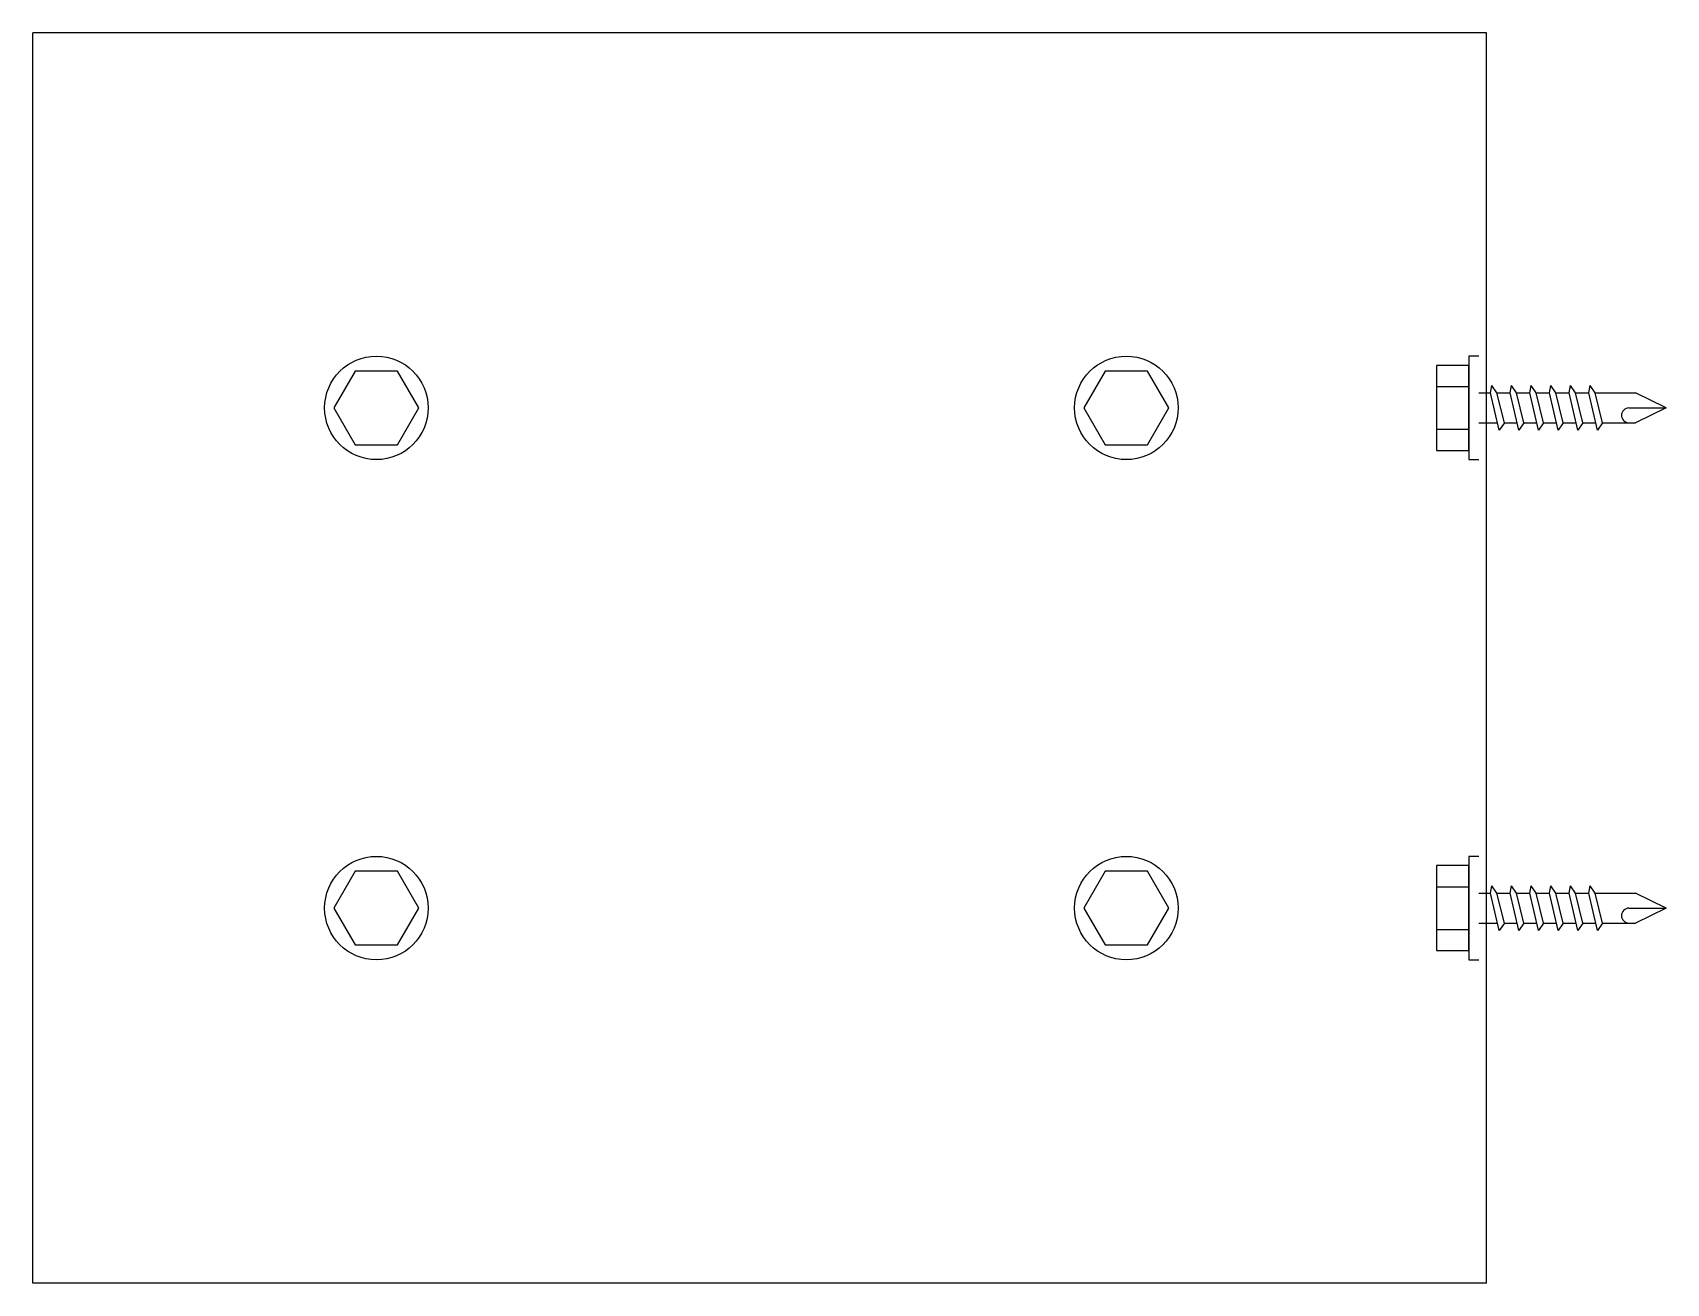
# Model space of a CAD drawing. Header units: inches. Extents: x -5.87 to 0.66, y -2.5 to 2.5.
import ezdxf

# ---------------------------------------------------------------- set-up
doc = ezdxf.new("R2010")
doc.units = ezdxf.units.IN
doc.header["$MEASUREMENT"] = 0
doc.layers.add('S-Ablt', color=1, linetype='Continuous')

msp = doc.modelspace()

# ---------------------------------------------------------------- linework, layer by layer
at = {"color": 0}
for p, q in [((-0.06, 2.5), (-5.875, 2.5)), ((-5.875, -2.5), (-5.875, 2.5)), ((-0.06, -2.5), (-0.06, 2.5)), ((-0.06, -2.5), (-5.875, -2.5))]:
    msp.add_line(p, q, dxfattribs=at)
at = {"layer": 'S-Ablt'}
for p, q in [((-0.09, 1.207), (-0.13, 1.207)), ((-0.13, 1.207), (-0.13, 0.793)), ((-0.13, 1.17), (-0.26, 1.17)), ((-0.26, 1.17), (-0.26, 0.83)), ((-0.13, 0.83), (-0.13, 1.17)), ((-0.26, 1.085), (-0.13, 1.085)), ((-0.09, 1.06), (-0.0433, 1.06)), ((-0.0433, 1.06), (-0.0382, 1.0888)), ((-0.0082, 0.9112), (-0.0433, 1.06)), ((-0.0181, 1.06), (-0.0382, 1.0888)), ((-0.0181, 1.06), (0.0353, 1.06)), ((0.012, 0.94), (-0.0181, 1.06)), ((0.0353, 1.06), (0.0404, 1.0888)), ((0.0705, 0.9112), (0.0353, 1.06)), ((0.0606, 1.06), (0.0404, 1.0888)), ((0.0606, 1.06), (0.114, 1.06)), ((0.0906, 0.94), (0.0606, 1.06)), ((0.114, 1.06), (0.1191, 1.0888)), ((0.1491, 0.9112), (0.114, 1.06)), ((0.1392, 1.06), (0.1191, 1.0888)), ((0.1392, 1.06), (0.1926, 1.06)), ((0.1693, 0.94), (0.1392, 1.06)), ((0.1926, 1.06), (0.1977, 1.0888)), ((0.2278, 0.9112), (0.1926, 1.06)), ((0.2179, 1.06), (0.1977, 1.0888)), ((0.2179, 1.06), (0.2713, 1.06)), ((0.2479, 0.94), (0.2179, 1.06)), ((0.2713, 1.06), (0.2764, 1.0888)), ((0.3064, 0.9112), (0.2713, 1.06)), ((0.2965, 1.06), (0.2764, 1.0888)), ((0.2965, 1.06), (0.35, 1.06)), ((0.3266, 0.94), (0.2965, 1.06)), ((0.35, 1.06), (0.355, 1.0888)), ((0.3851, 0.9112), (0.35, 1.06)), ((0.3752, 1.06), (0.355, 1.0888)), ((0.3752, 1.06), (0.5361, 1.06)), ((0.4052, 0.94), (0.3752, 1.06)), ((0.66, 1), (0.5361, 1.06)), ((0.5106, 1), (0.66, 1)), ((0.66, 1), (0.5361, 0.94)), ((-0.26, 0.915), (-0.13, 0.915)), ((-0.09, 0.94), (-0.015, 0.94)), ((0.012, 0.94), (-0.0082, 0.9112)), ((0.012, 0.94), (0.0637, 0.94)), ((0.0906, 0.94), (0.0705, 0.9112)), ((0.0906, 0.94), (0.1423, 0.94)), ((0.1693, 0.94), (0.1491, 0.9112)), ((0.1693, 0.94), (0.221, 0.94)), ((0.2479, 0.94), (0.2278, 0.9112)), ((0.2479, 0.94), (0.2996, 0.94)), ((0.3266, 0.94), (0.3064, 0.9112)), ((0.3266, 0.94), (0.3783, 0.94)), ((0.4052, 0.94), (0.3851, 0.9112)), ((0.4052, 0.94), (0.5361, 0.94)), ((-0.26, 0.83), (-0.13, 0.83)), ((-0.13, 0.793), (-0.09, 0.793)), ((-0.13, -0.83), (-0.26, -0.83)), ((-0.26, -0.83), (-0.26, -1.17)), ((-0.09, -0.793), (-0.13, -0.793)), ((-0.13, -0.793), (-0.13, -1.207)), ((-0.13, -1.17), (-0.13, -0.83)), ((-0.0433, -0.94), (-0.0382, -0.9112)), ((-0.0181, -0.94), (-0.0382, -0.9112)), ((0.0353, -0.94), (0.0404, -0.9112)), ((0.0606, -0.94), (0.0404, -0.9112)), ((0.114, -0.94), (0.1191, -0.9112)), ((0.1392, -0.94), (0.1191, -0.9112)), ((0.1926, -0.94), (0.1977, -0.9112)), ((0.2179, -0.94), (0.1977, -0.9112)), ((0.2713, -0.94), (0.2764, -0.9112)), ((0.2965, -0.94), (0.2764, -0.9112)), ((0.35, -0.94), (0.355, -0.9112)), ((0.3752, -0.94), (0.355, -0.9112)), ((-0.26, -0.915), (-0.13, -0.915)), ((-0.09, -0.94), (-0.0433, -0.94)), ((-0.0082, -1.0888), (-0.0433, -0.94)), ((-0.0181, -0.94), (0.0353, -0.94)), ((0.012, -1.06), (-0.0181, -0.94)), ((0.0705, -1.0888), (0.0353, -0.94)), ((0.0606, -0.94), (0.114, -0.94)), ((0.0906, -1.06), (0.0606, -0.94)), ((0.1491, -1.0888), (0.114, -0.94)), ((0.1392, -0.94), (0.1926, -0.94)), ((0.1693, -1.06), (0.1392, -0.94)), ((0.2278, -1.0888), (0.1926, -0.94)), ((0.2179, -0.94), (0.2713, -0.94)), ((0.2479, -1.06), (0.2179, -0.94)), ((0.3064, -1.0888), (0.2713, -0.94)), ((0.2965, -0.94), (0.35, -0.94)), ((0.3266, -1.06), (0.2965, -0.94)), ((0.3851, -1.0888), (0.35, -0.94)), ((0.3752, -0.94), (0.5361, -0.94)), ((0.4052, -1.06), (0.3752, -0.94)), ((0.66, -1), (0.5361, -0.94)), ((0.5106, -1), (0.66, -1)), ((0.66, -1), (0.5361, -1.06)), ((-0.26, -1.085), (-0.13, -1.085)), ((-0.09, -1.06), (-0.015, -1.06)), ((0.012, -1.06), (-0.0082, -1.0888)), ((0.012, -1.06), (0.0637, -1.06)), ((0.0906, -1.06), (0.0705, -1.0888)), ((0.0906, -1.06), (0.1423, -1.06)), ((0.1693, -1.06), (0.1491, -1.0888)), ((0.1693, -1.06), (0.221, -1.06)), ((0.2479, -1.06), (0.2278, -1.0888)), ((0.2479, -1.06), (0.2996, -1.06)), ((0.3266, -1.06), (0.3064, -1.0888)), ((0.3266, -1.06), (0.3783, -1.06)), ((0.4052, -1.06), (0.3851, -1.0888)), ((0.4052, -1.06), (0.5361, -1.06)), ((-0.26, -1.17), (-0.13, -1.17)), ((-0.13, -1.207), (-0.09, -1.207))]:
    msp.add_line(p, q, dxfattribs=at)
for points in [[(-4.585, 1.1472), (-4.67, 1), (-4.585, 0.8528), (-4.415, 0.8528), (-4.33, 1), (-4.415, 1.1472)], [(-1.585, 1.1472), (-1.67, 1), (-1.585, 0.8528), (-1.415, 0.8528), (-1.33, 1), (-1.415, 1.1472)], [(-4.585, -0.8528), (-4.67, -1), (-4.585, -1.1472), (-4.415, -1.1472), (-4.33, -1), (-4.415, -0.8528)], [(-1.585, -0.8528), (-1.67, -1), (-1.585, -1.1472), (-1.415, -1.1472), (-1.33, -1), (-1.415, -0.8528)]]:
    msp.add_lwpolyline(points, close=True, dxfattribs=at)
for centre in [(-4.5, 1), (-1.5, 1), (-4.5, -1), (-1.5, -1)]:
    msp.add_circle(centre, 0.207, dxfattribs=at)
for centre in [(0.5106, 0.97), (0.5106, -1.03)]:
    msp.add_arc(centre, 0.03, 90, 270, dxfattribs=at)

doc.saveas('drawing.dxf')
